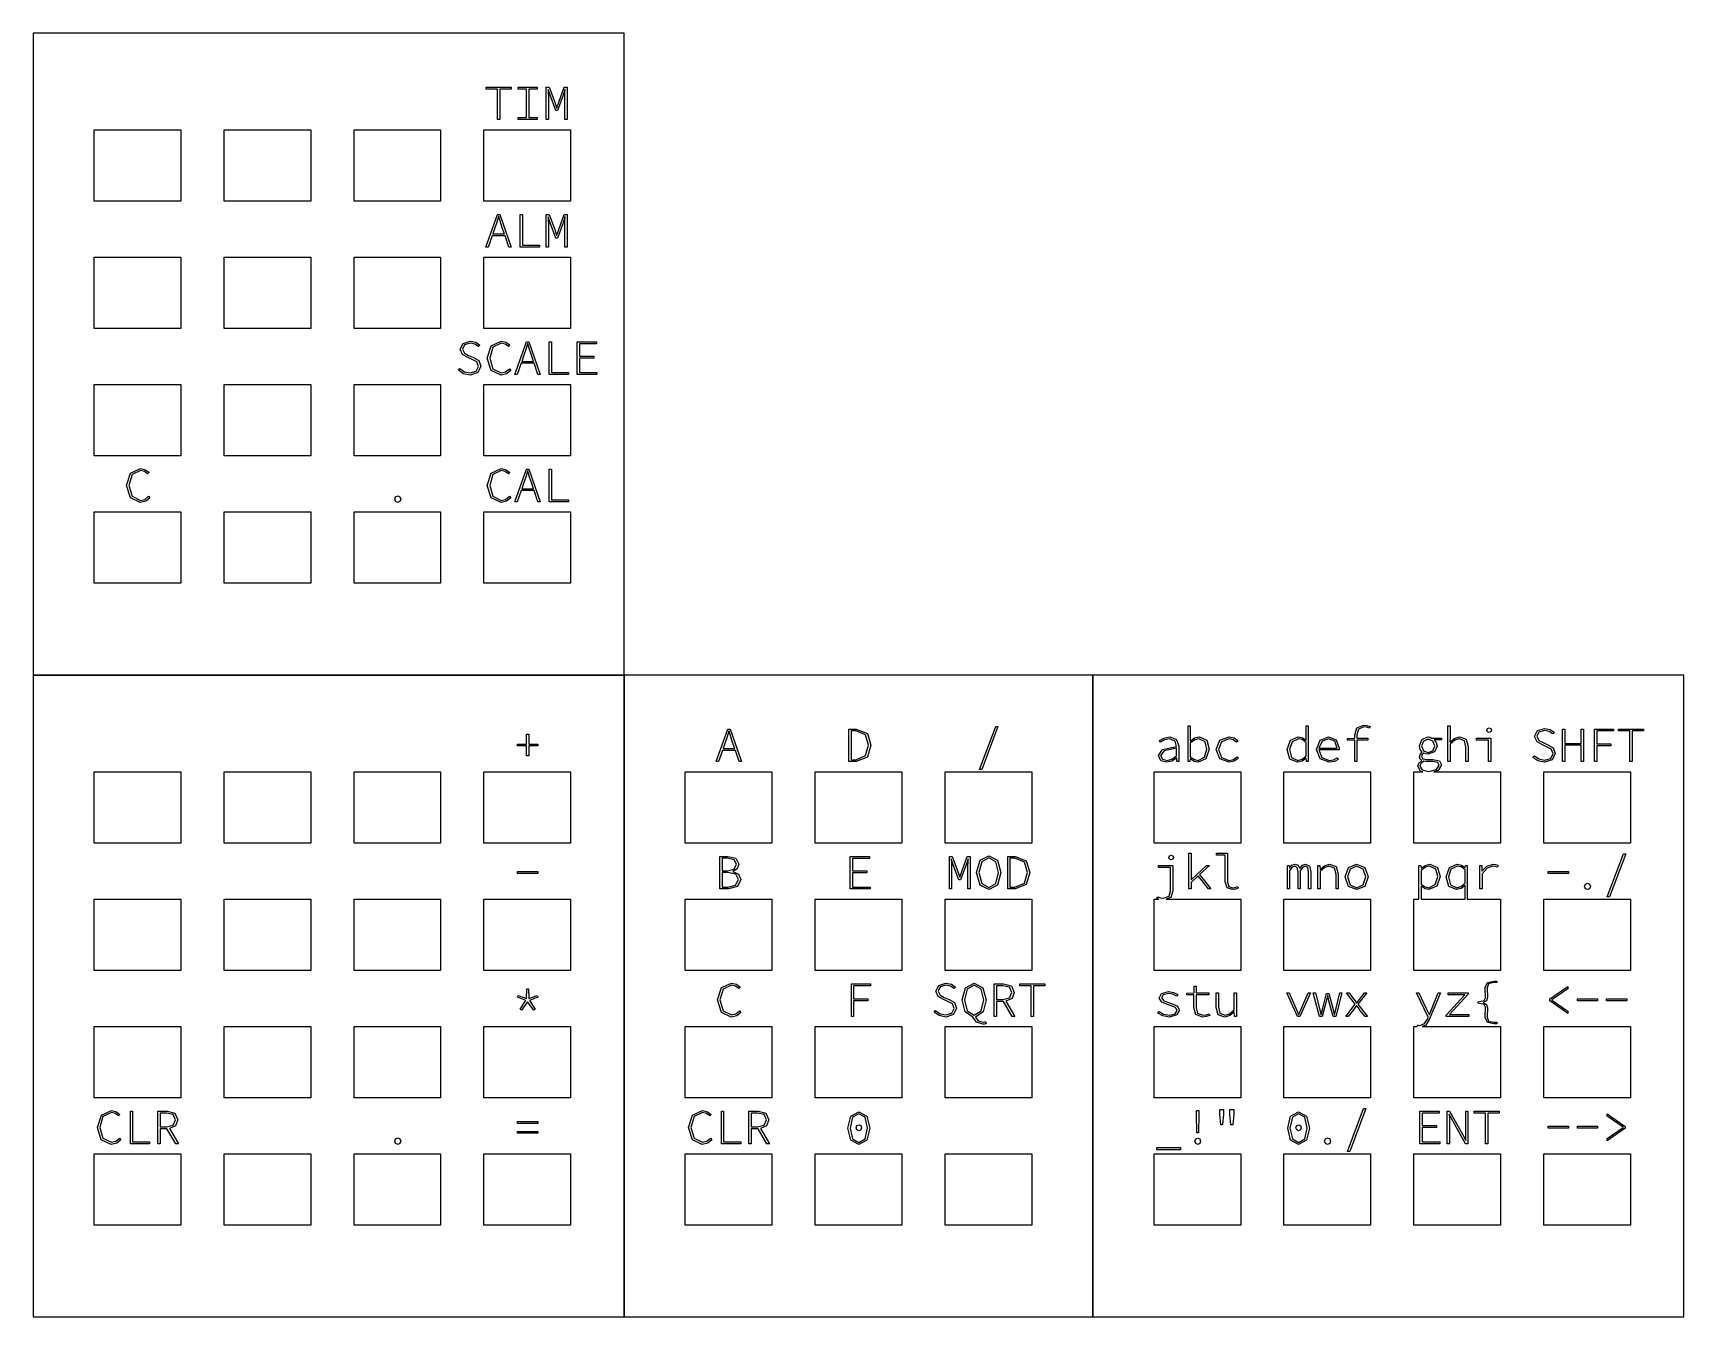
# Model space of a CAD drawing. Extents: x 0 to 162, y 0 to 126.
import ezdxf

# ---------------------------------------------------------------- set-up
doc = ezdxf.new("R2010")
doc.units = 0
doc.layers.get('0').update_dxf_attribs({"linetype": 'CONTINUOUS'})

msp = doc.modelspace()

# ---------------------------------------------------------------- linework, layer by layer
at = {"color": 7}
for points in [[(58, 125.999995), (0, 125.999995), (0, 62.999991), (58, 62.999991)], [(45.573101, 117.499996), (45.573101, 120.504996), (44.460099, 120.504996), (44.460099, 120.699994), (46.910101, 120.699994), (46.910101, 120.504996), (45.7971, 120.504996), (45.7971, 117.499996)], [(47.5957, 117.499996), (47.5957, 117.693996), (48.4217, 117.693996), (48.4217, 120.504996), (47.5957, 120.504996), (47.5957, 120.699994), (49.471699, 120.699994), (49.471699, 120.504996), (48.645699, 120.504996), (48.645699, 117.693996), (49.471699, 117.693996), (49.471699, 117.499996)], [(50.3663, 117.499996), (50.3663, 120.699994), (50.653299, 120.699994), (51.1873, 119.215996), (51.3773, 118.651994), (51.396297, 118.651994), (51.581299, 119.215996), (52.111299, 120.699994), (52.3983, 120.699994), (52.3983, 117.499996), (52.189301, 117.499996), (52.189301, 119.741996), (52.197609, 120.097495), (52.21329, 120.455995), (52.199305, 120.455995), (52.0143, 119.886995), (51.460299, 118.383995), (51.304301, 118.383995), (50.7453, 119.886995), (50.5513, 120.455995), (50.541298, 120.455995), (50.55961, 120.097495), (50.570289, 119.741996), (50.570299, 117.499996)], [(6, 109.499996), (6, 116.499995), (14.5, 116.499995), (14.5, 109.499996)], [(18.75, 109.499996), (18.75, 116.499995), (27.250001, 116.499995), (27.250001, 109.499996)], [(31.500001, 109.499996), (31.500001, 116.499995), (39.999999, 116.499995), (39.999999, 109.499996)], [(44.249999, 109.499996), (44.249999, 116.499995), (52.75, 116.499995), (52.75, 109.499996)], [(44.4451, 104.999995), (45.573101, 108.199995), (45.7971, 108.199995), (46.9251, 104.999995), (46.6861, 104.999995), (46.317101, 106.089996), (45.048099, 106.089996), (44.669099, 104.999995)], [(46.049099, 106.878997), (45.8646, 107.429195), (45.6951, 107.989995), (45.675098, 107.989995), (45.5032, 107.429195), (45.320101, 106.878997), (45.116099, 106.279996), (46.254101, 106.279996)], [(47.8047, 104.999995), (47.8047, 108.199995), (48.0187, 108.199995), (48.0187, 105.193995), (49.695701, 105.193995), (49.695701, 104.999995)], [(50.3663, 104.999995), (50.3663, 108.199995), (50.653299, 108.199995), (51.1873, 106.715995), (51.3773, 106.151996), (51.396297, 106.151996), (51.581299, 106.715995), (52.111299, 108.199995), (52.3983, 108.199995), (52.3983, 104.999995), (52.189301, 104.999995), (52.189301, 107.241994), (52.197609, 107.597494), (52.21329, 107.955996), (52.199305, 107.955996), (52.0143, 107.386997), (51.460299, 105.883994), (51.304301, 105.883994), (50.7453, 107.386997), (50.5513, 107.955996), (50.541298, 107.955996), (50.55961, 107.597494), (50.570289, 107.241994), (50.570299, 104.999995)], [(6, 96.999995), (6, 103.999997), (14.5, 103.999997), (14.5, 96.999995)], [(18.75, 96.999995), (18.75, 103.999997), (27.250001, 103.999997), (27.250001, 96.999995)], [(31.500001, 96.999995), (31.500001, 103.999997), (39.999999, 103.999997), (39.999999, 96.999995)], [(44.249999, 96.999995), (44.249999, 103.999997), (52.75, 103.999997), (52.75, 96.999995)], [(42.228101, 92.570698), (41.7474, 92.916984), (41.8934, 93.072983), (42.330301, 92.75789), (42.880399, 92.639992), (43.4984, 92.818983), (43.726399, 93.282982), (43.540299, 93.716185), (43.0984, 93.956003), (42.6124, 94.174999), (42.153901, 94.441408), (41.9174, 94.973987), (42.1963, 95.542596), (42.894401, 95.763996), (43.4409, 95.649895), (43.8374, 95.378985), (43.706399, 95.227987), (43.353699, 95.468496), (42.894401, 95.558994), (42.348401, 95.403089), (42.141399, 94.983989), (42.3481, 94.575895), (42.744401, 94.364996), (43.2254, 94.151001), (43.7314, 93.848582), (43.9494, 93.297984), (43.6572, 92.682087), (42.880399, 92.435998)], [(44.9531, 92.887483), (44.577101, 94.107001), (44.956701, 95.317205), (45.9521, 95.763996), (46.441199, 95.646495), (46.784099, 95.378985), (46.6471, 95.232988), (46.3453, 95.469094), (45.9521, 95.558994), (45.1167, 95.167504), (44.810101, 94.107001), (45.114901, 93.038984), (45.938099, 92.639992), (46.373201, 92.738391), (46.740101, 93.033983), (46.871099, 92.892987), (46.460799, 92.558686), (45.923099, 92.435998)], [(47.293699, 92.500001), (48.4217, 95.699996), (48.645699, 95.699996), (49.7737, 92.500001), (49.534699, 92.500001), (49.1657, 93.590005), (47.896701, 93.590005), (47.517701, 92.500001)], [(50.653299, 92.500001), (50.653299, 95.699996), (50.867299, 95.699996), (50.867299, 92.693994), (52.5443, 92.693994), (52.5443, 92.500001)], [(53.3899, 92.500001), (53.3899, 95.699996), (55.285899, 95.699996), (55.285899, 95.504996), (53.613899, 95.504996), (53.613899, 94.293982), (55.022901, 94.293982), (55.022901, 94.099989), (53.613899, 94.099989), (53.613899, 92.693994), (55.3339, 92.693994), (55.3339, 92.500001)], [(48.897699, 94.378992), (48.7132, 94.929194), (48.543699, 95.489994), (48.523697, 95.489994), (48.3518, 94.929194), (48.1687, 94.378992), (47.964701, 93.780002), (49.102701, 93.780002)], [(6, 84.500006), (6, 91.500008), (14.5, 91.500008), (14.5, 84.500006)], [(18.75, 84.500006), (18.75, 91.500008), (27.250001, 91.500008), (27.250001, 84.500006)], [(31.500001, 84.500006), (31.500001, 91.500008), (39.999999, 91.500008), (39.999999, 84.500006)], [(44.249999, 84.500006), (44.249999, 91.500008), (52.75, 91.500008), (52.75, 84.500006)], [(9.5517, 80.387482), (9.17569, 81.606999), (9.55531, 82.817204), (10.5507, 83.264005), (11.0398, 83.146504), (11.3827, 82.878984), (11.2457, 82.732987), (10.9439, 82.969101), (10.5507, 83.059006), (9.71532, 82.667502), (9.40869, 81.606999), (9.71356, 80.538982), (10.5367, 80.139991), (10.9718, 80.238389), (11.3387, 80.534008), (11.4697, 80.392985), (11.0594, 80.058684), (10.5217, 79.935997)], [(44.9531, 80.387482), (44.577101, 81.606999), (44.956701, 82.817204), (45.9521, 83.264005), (46.441199, 83.146504), (46.784099, 82.878984), (46.6471, 82.732987), (46.3453, 82.969101), (45.9521, 83.059006), (45.1167, 82.667502), (44.810101, 81.606999), (45.114901, 80.538982), (45.938099, 80.139991), (46.373201, 80.238389), (46.740101, 80.534008), (46.871099, 80.392985), (46.460799, 80.058684), (45.923099, 79.935997)], [(47.293699, 80), (48.4217, 83.200003), (48.645699, 83.200003), (49.7737, 80), (49.534699, 80), (49.1657, 81.090004), (47.896701, 81.090004), (47.517701, 80)], [(48.897699, 81.878991), (48.7132, 82.429192), (48.543699, 82.990003), (48.523697, 82.990003), (48.3518, 82.429192), (48.1687, 81.878991), (47.964701, 81.280001), (49.102701, 81.280001)], [(50.653299, 80), (50.653299, 83.200003), (50.867299, 83.200003), (50.867299, 80.193992), (52.5443, 80.193992), (52.5443, 80)], [(35.581101, 80.018891), (35.4917, 80.250983), (35.581101, 80.485907), (35.7837, 80.567002), (35.986299, 80.485907), (36.075699, 80.250983), (35.986299, 80.018891), (35.7837, 79.935997)], [(6, 72.000005), (6, 79.000007), (14.5, 79.000007), (14.5, 72.000005)], [(18.75, 72.000005), (18.75, 79.000007), (27.250001, 79.000007), (27.250001, 72.000005)], [(31.500001, 72.000005), (31.500001, 79.000007), (39.999999, 79.000007), (39.999999, 72.000005)], [(44.249999, 72.000005), (44.249999, 79.000007), (52.75, 79.000007), (52.75, 72.000005)], [(58, 62.999991), (0, 62.999991), (0, -0.000012), (58, -0.000012)], [(104.000001, 62.999991), (58, 62.999991), (58, -0.000012), (104.000001, -0.000012)], [(162.000001, 62.999991), (104.000001, 62.999991), (104.000001, -0.000012), (162.000001, -0.000012)], [(48.431699, 55.057991), (48.431699, 56.035991), (47.536701, 56.035991), (47.536701, 56.21999), (48.431699, 56.21999), (48.431699, 57.196991), (48.6357, 57.196991), (48.6357, 56.21999), (49.529701, 56.21999), (49.529701, 56.035991), (48.6357, 56.035991), (48.6357, 55.057991)], [(67.043692, 54.499992), (68.1717, 57.69999), (68.395702, 57.69999), (69.5237, 54.499992), (69.284702, 54.499992), (68.915701, 55.589991), (67.646701, 55.589991), (67.26768, 54.499992)], [(68.647702, 56.378992), (68.4632, 56.929193), (68.2937, 57.48999), (68.273697, 57.48999), (68.1018, 56.929193), (67.91869, 56.378992), (67.714691, 55.779991), (68.852701, 55.779991)], [(80.0417, 54.499992), (80.0417, 57.69999), (80.775702, 57.69999), (81.868402, 57.268193), (82.2247, 56.111993), (81.869002, 54.941891), (80.780702, 54.499992)], [(81.6967, 55.087391), (81.9917, 56.111993), (81.6967, 57.12219), (80.756702, 57.509993), (80.265701, 57.509993), (80.265701, 54.688992), (80.756702, 54.688992)], [(92.879701, 53.725991), (94.468701, 57.95599), (94.687701, 57.95599), (93.097701, 53.725991)], [(110.673311, 54.591991), (110.424061, 55.086992), (110.844561, 55.693692), (112.213061, 55.989991), (112.063931, 56.51259), (111.518051, 56.741992), (111.017061, 56.633092), (110.633061, 56.419992), (110.536061, 56.583991), (110.953191, 56.807892), (111.542051, 56.931992), (112.219681, 56.666692), (112.427061, 56.018992), (112.427061, 54.499992), (112.247061, 54.499992), (112.222061, 54.848991), (112.21306, 54.848991), (111.751561, 54.560391), (111.236051, 54.435992)], [(113.938931, 54.523591), (113.549701, 54.75899), (113.539692, 54.75899), (113.515691, 54.499992), (113.335691, 54.499992), (113.335691, 58.01999), (113.554691, 58.01999), (113.554691, 57.022993), (113.539692, 56.517991), (113.963821, 56.817991), (114.424701, 56.931992), (115.168501, 56.602893), (115.416701, 55.717991), (115.089601, 54.773191), (114.332701, 54.435992)], [(114.943101, 54.929191), (115.187701, 55.717991), (115.004001, 56.450091), (114.390701, 56.741992), (113.990691, 56.63519), (113.554691, 56.30499), (113.554691, 54.977991), (113.967561, 54.706193), (114.322701, 54.624992)], [(116.456801, 54.760692), (116.096301, 55.677991), (116.470801, 56.604991), (117.370301, 56.931992), (117.863901, 56.822992), (118.211301, 56.572992), (118.085301, 56.423992), (117.762901, 56.653891), (117.375301, 56.741992), (116.617101, 56.44659), (116.325301, 55.677991), (116.612701, 54.916693), (117.370301, 54.624992), (117.804401, 54.72189), (118.158301, 54.967993), (118.269301, 54.813992), (117.862401, 54.539492), (117.360301, 54.435992)], [(123.337701, 54.755493), (123.052101, 55.677991), (123.384401, 56.594093), (124.151101, 56.931992), (124.559901, 56.844492), (124.929101, 56.597993), (124.914102, 57.069991), (124.914101, 58.01999), (125.133101, 58.01999), (125.133101, 54.499992), (124.948101, 54.499992), (124.924101, 54.84399), (124.9141, 54.84399), (124.544301, 54.557891), (124.083101, 54.435992)], [(124.518301, 54.739192), (124.914101, 55.061991), (124.914101, 56.38899), (124.532801, 56.660392), (124.165101, 56.741992), (123.538901, 56.435692), (123.281101, 55.677991), (123.501601, 54.914891), (124.112101, 54.624992)], [(126.313101, 54.764192), (125.949701, 55.675991), (126.310401, 56.596892), (127.116701, 56.931992), (127.877701, 56.638191), (128.161701, 55.826992), (128.160405, 55.739092), (128.151702, 55.651991), (126.172701, 55.651991), (126.461801, 54.910991), (127.198701, 54.619991), (127.622201, 54.691191), (127.976701, 54.877992), (128.064701, 54.708992), (127.694901, 54.52109), (127.179701, 54.435992)], [(127.724501, 56.513892), (127.120701, 56.746993), (126.499701, 56.500692), (126.172701, 55.826992), (127.952701, 55.826992)], [(129.687301, 54.499992), (129.687301, 56.618993), (128.983301, 56.618993), (128.983301, 56.783992), (129.687301, 56.803995), (129.687301, 57.101992), (129.903801, 57.826191), (130.558302, 58.083991), (130.8754, 58.055093), (131.214302, 57.942991), (131.146301, 57.769991), (130.859302, 57.873091), (130.572301, 57.898994), (130.048201, 57.682192), (129.892301, 57.121992), (129.892301, 56.803992), (130.976301, 56.803992), (130.976301, 56.618993), (129.892301, 56.618993), (129.892301, 54.499992)], [(135.500002, 46.499992), (135.500002, 53.499992), (136.378902, 53.499992), (136.1562, 53.550892), (135.8851, 54.048992), (135.9872, 54.339091), (136.279102, 54.602992), (136.279102, 54.621989), (136.1137, 54.753992), (136.0361, 54.984992), (136.107702, 55.209692), (136.318101, 55.420991), (136.318101, 55.440994), (136.122402, 55.692991), (136.040101, 56.07099), (136.296702, 56.690091), (136.911101, 56.931992), (137.0838, 56.908497), (137.231101, 56.803992), (138.204101, 56.803992), (138.204101, 56.623991), (137.4941, 56.623991), (137.687301, 56.369091), (137.7711, 56.030991), (137.5196, 55.450992), (136.911101, 55.22499), (136.6896, 55.251105), (136.468101, 55.331991), (136.303102, 55.188592), (136.240102, 55.015991), (136.387702, 54.779392), (136.779101, 54.703991), (137.358101, 54.703991), (138.005902, 54.580992), (138.209102, 54.172991), (137.873901, 53.614392), (137.4628, 53.499992), (144, 53.499992), (144, 46.499992)], [(138.835701, 54.499992), (138.835701, 58.01999), (139.0547, 58.01999), (139.0547, 57.022993), (139.039698, 56.404992), (139.480401, 56.783593), (139.982702, 56.931992), (140.616501, 56.697092), (140.823701, 55.979992), (140.823701, 54.499992), (140.6047, 54.499992), (140.6047, 55.949991), (140.449901, 56.542192), (139.9487, 56.736992), (139.5036, 56.605192), (139.0547, 56.201991), (139.0547, 54.499992)], [(142.8173, 54.499992), (142.8173, 56.618993), (141.645301, 56.618993), (141.645301, 56.803992), (143.0313, 56.803992), (143.0313, 54.499992)], [(142.709101, 57.424591), (142.642302, 57.59399), (142.709101, 57.763892), (142.870301, 57.82799), (143.033901, 57.763892), (143.099301, 57.59399), (143.033901, 57.424591), (142.870301, 57.36099)], [(147.652401, 54.570692), (147.171701, 54.916992), (147.317701, 55.072993), (147.754602, 54.757892), (148.3047, 54.639991), (148.9227, 54.818993), (149.1507, 55.282992), (148.9646, 55.716192), (148.522701, 55.955992), (148.036701, 56.174993), (147.578202, 56.441391), (147.341701, 56.973992), (147.620601, 57.542592), (148.318702, 57.76399), (148.865201, 57.649891), (149.2617, 57.378992), (149.1307, 57.227992), (148.778, 57.46849), (148.318702, 57.558991), (147.772702, 57.403091), (147.5657, 56.983991), (147.7724, 56.575892), (148.168701, 56.364993), (148.649701, 56.150992), (149.1557, 55.848592), (149.373701, 55.297992), (149.081501, 54.682092), (148.3047, 54.435992)], [(150.083401, 54.499992), (150.083401, 57.69999), (150.3074, 57.69999), (150.3074, 56.293992), (151.911402, 56.293992), (151.911402, 57.69999), (152.135401, 57.69999), (152.135401, 54.499992), (151.911402, 54.499992), (151.911402, 56.099991), (150.3074, 56.099991), (150.3074, 54.499992)], [(153.229, 54.499992), (153.229, 57.69999), (155.100001, 57.69999), (155.100001, 57.504992), (153.447001, 57.504992), (153.447001, 56.229992), (154.838, 56.229992), (154.838, 56.035991), (153.447001, 56.035991), (153.447001, 54.499992)], [(156.6946, 54.499992), (156.6946, 57.504992), (155.581601, 57.504992), (155.581601, 57.69999), (158.031601, 57.69999), (158.031601, 57.504992), (156.918602, 57.504992), (156.918602, 54.499992)], [(111.730801, 54.729992), (112.213061, 55.052993), (112.213061, 55.81799), (110.983311, 55.559892), (110.643051, 55.096993), (110.840061, 54.729891), (111.274061, 54.619991)], [(137.369301, 55.573492), (137.562101, 56.035991), (137.369301, 56.502491), (136.911101, 56.686991), (136.450102, 56.502491), (136.259102, 56.035991), (136.450102, 55.573492), (136.911101, 55.395991)], [(6, 46.499992), (6, 53.499992), (14.5, 53.499992), (14.5, 46.499992)], [(18.75, 46.499992), (18.75, 53.499992), (27.250001, 53.499992), (27.250001, 46.499992)], [(31.500001, 46.499992), (31.500001, 53.499992), (39.999999, 53.499992), (39.999999, 46.499992)], [(44.249999, 46.499992), (44.249999, 53.499992), (52.75, 53.499992), (52.75, 46.499992)], [(64.000002, 46.499992), (64.000002, 53.499992), (72.500001, 53.499992), (72.500001, 46.499992)], [(76.75, 46.499992), (76.75, 53.499992), (85.250001, 53.499992), (85.250001, 46.499992)], [(89.500001, 46.499992), (89.500001, 53.499992), (98.000001, 53.499992), (98.000001, 46.499992)], [(110.000001, 46.499992), (110.000001, 53.499992), (118.500001, 53.499992), (118.500001, 46.499992)], [(122.750001, 46.499992), (122.750001, 53.499992), (131.250002, 53.499992), (131.250002, 46.499992)], [(137.712802, 53.732592), (137.9851, 54.147991), (137.834402, 54.424091), (137.377101, 54.499992), (136.823101, 54.499992), (136.6418, 54.508697), (136.468101, 54.542992), (136.1728, 54.301391), (136.089102, 54.043991), (136.305401, 53.68439), (136.959102, 53.539991)], [(148.25, 46.499992), (148.25, 53.499992), (156.750001, 53.499992), (156.750001, 46.499992)], [(113.422681, 41.999991), (113.422681, 45.519992), (113.641691, 45.519992), (113.641691, 42.915992), (113.661701, 42.915992), (115.158701, 44.30399), (115.425701, 44.30399), (114.468701, 43.410993), (115.581701, 41.999991), (115.333701, 41.999991), (114.317701, 43.280992), (113.641691, 42.65199), (113.641691, 41.999991)], [(117.170601, 42.119392), (116.991301, 42.703992), (116.991301, 45.334992), (116.126301, 45.334992), (116.126301, 45.519992), (117.205301, 45.519992), (117.205301, 42.674991), (117.334101, 42.260092), (117.710301, 42.124991), (117.939201, 42.155592), (118.197301, 42.252991), (118.265301, 42.08099), (117.987901, 41.979592), (117.681301, 41.935991)], [(154.478302, 41.225992), (156.0673, 45.455992), (156.286301, 45.455992), (154.6963, 41.225992)], [(67.384692, 41.999991), (67.384692, 45.199991), (68.186702, 45.199991), (68.956402, 45.011693), (69.241702, 44.422992), (69.0993, 43.984091), (68.672702, 43.722992), (68.672702, 43.703995), (69.233301, 43.458192), (69.4407, 42.931991), (69.116702, 42.234592), (68.249702, 41.999991)], [(68.8042, 43.951192), (69.0177, 44.426993), (68.791, 44.875893), (68.122702, 45.014992), (67.607701, 45.014992), (67.607701, 43.791993), (68.098702, 43.791993)], [(80.1927, 41.999991), (80.1927, 45.199991), (82.088702, 45.199991), (82.088702, 45.004991), (80.416702, 45.004991), (80.416702, 43.793993), (81.8257, 43.793993), (81.8257, 43.599992), (80.416702, 43.599992), (80.416702, 42.193991), (82.1367, 42.193991), (82.1367, 41.999991)], [(89.919101, 41.999991), (89.919101, 45.199991), (90.206101, 45.199991), (90.740101, 43.715991), (90.930101, 43.151992), (90.949101, 43.151992), (91.134101, 43.715991), (91.664101, 45.199991), (91.951101, 45.199991), (91.951101, 41.999991), (91.742101, 41.999991), (91.742101, 44.241991), (91.7503, 44.59749), (91.766102, 44.955993), (91.752102, 44.955993), (91.567101, 44.386993), (91.013101, 42.88399), (90.857101, 42.88399), (90.298101, 44.386993), (90.104101, 44.955993), (90.0941, 44.955993), (90.112302, 44.59749), (90.123101, 44.241991), (90.123101, 41.999991)], [(92.923201, 42.391892), (92.587701, 43.611991), (92.923201, 44.817891), (93.783701, 45.263991), (94.644201, 44.817891), (94.979701, 43.611991), (94.644201, 42.391892), (93.783701, 41.935991)], [(94.479901, 42.541492), (94.745701, 43.611991), (94.479901, 44.668092), (93.783701, 45.058992), (93.086901, 44.668092), (92.820701, 43.611991), (93.086901, 42.541492), (93.783701, 42.139993)], [(95.640301, 41.999991), (95.640301, 45.199991), (96.374301, 45.199991), (97.467101, 44.768191), (97.823301, 43.611991), (97.467701, 42.441893), (96.379301, 41.999991)], [(97.295301, 42.587392), (97.590301, 43.611991), (97.295301, 44.622192), (96.355301, 45.009991), (95.864301, 45.009991), (95.864301, 42.188991), (96.355301, 42.188991)], [(110.000001, 33.999991), (110.000001, 40.999993), (110.466801, 40.999993), (110.283071, 41.066991), (110.370061, 41.234991), (110.635941, 41.136592), (110.934051, 41.095992), (111.481431, 41.291992), (111.620061, 41.802993), (111.620061, 44.118991), (110.448061, 44.118991), (110.448061, 44.30399), (111.834061, 44.30399), (111.834061, 41.831991), (111.637681, 41.160492), (111.174181, 40.999993), (118.500001, 40.999993), (118.500001, 33.999991)], [(111.511811, 44.924592), (111.445051, 45.093991), (111.511811, 45.263891), (111.673071, 45.327991), (111.836691, 45.263891), (111.902051, 45.093991), (111.836691, 44.924592), (111.673071, 44.860991)], [(123.091101, 41.999991), (123.091101, 44.30399), (123.266101, 44.30399), (123.290101, 44.053991), (123.300102, 44.053991), (123.521801, 44.329991), (123.835101, 44.431991), (124.141301, 44.32839), (124.302101, 44.013991), (124.555901, 44.323091), (124.875101, 44.431991), (125.248401, 44.255093), (125.381101, 43.721992), (125.381101, 41.999991), (125.172101, 41.999991), (125.172101, 43.696991), (125.087401, 44.100891), (124.831101, 44.236993), (124.560801, 44.125391), (124.331101, 43.790993), (124.331101, 41.999991), (124.136101, 41.999991), (124.136101, 43.696991), (124.052201, 44.100891), (123.801101, 44.236993), (123.526901, 44.125391), (123.300101, 43.790993), (123.300101, 41.999991)], [(126.085701, 41.999991), (126.085701, 44.30399), (126.270701, 44.30399), (126.294701, 43.919993), (126.313701, 43.919993), (126.733401, 44.285491), (127.232701, 44.431991), (127.866501, 44.197091), (128.073701, 43.479991), (128.073701, 41.999991), (127.854701, 41.999991), (127.854701, 43.449992), (127.699901, 44.042191), (127.198701, 44.236993), (126.753601, 44.105191), (126.304701, 43.701992), (126.304701, 41.999991)], [(129.085901, 42.26069), (128.749301, 43.177993), (129.085901, 44.104992), (129.882301, 44.431991), (130.678301, 44.104992), (131.015301, 43.177993), (130.678301, 42.26069), (129.882301, 41.935991)], [(130.531201, 42.416691), (130.786301, 43.177993), (130.531201, 43.946591), (129.882301, 44.241991), (129.233401, 43.946591), (128.978301, 43.177993), (129.233401, 42.416691), (129.882301, 42.124991)], [(135.500002, 33.999991), (135.500002, 40.999993), (135.987102, 40.999993), (135.987102, 44.30399), (136.172101, 44.30399), (136.196099, 44.032991), (136.206103, 44.032991), (136.615202, 44.317992), (137.076101, 44.431991), (137.8199, 44.102891), (138.0681, 43.217992), (137.739702, 42.273192), (136.974101, 41.935991), (136.592802, 42.022991), (136.2011, 42.268993), (136.2061, 41.794992), (136.2061, 40.999993), (140.512702, 40.999993), (140.512702, 41.883992), (140.527704, 42.348992), (140.1411, 42.056591), (139.681701, 41.935991), (138.936301, 42.255491), (138.650702, 43.177993), (138.983101, 44.094091), (139.749702, 44.431991), (140.157301, 44.345091), (140.5177, 44.102992), (140.527701, 44.102992), (140.551699, 44.30399), (140.7317, 44.30399), (140.7317, 40.999993), (144, 40.999993), (144, 33.999991)], [(137.593202, 42.429193), (137.839101, 43.217992), (137.655401, 43.950092), (137.042102, 44.241991), (136.642102, 44.135192), (136.2061, 43.804992), (136.2061, 42.466991), (136.617702, 42.203691), (136.9641, 42.124991)], [(140.116901, 42.239193), (140.512702, 42.561992), (140.512702, 43.888992), (140.1314, 44.160391), (139.763701, 44.241991), (139.137602, 43.93569), (138.879702, 43.177993), (139.1002, 42.414892), (139.7107, 42.124991)], [(141.966302, 41.999991), (141.966302, 44.30399), (142.151301, 44.30399), (142.175299, 43.791993), (142.185303, 43.791993), (142.654102, 44.252992), (143.2833, 44.431991), (143.520602, 44.4122), (143.7503, 44.333992), (143.692301, 44.142992), (143.476401, 44.207492), (143.249301, 44.226991), (142.6918, 44.058492), (142.1853, 43.484991), (142.1853, 41.999991)], [(47.536701, 43.535992), (47.536701, 43.719992), (49.529701, 43.719992), (49.529701, 43.535992)], [(68.942701, 42.364891), (69.216701, 42.931991), (68.9483, 43.442991), (68.1917, 43.611991), (67.607701, 43.611991), (67.607701, 42.183993), (68.1917, 42.183993)], [(148.688102, 43.535992), (148.688102, 43.719992), (150.6811, 43.719992), (150.6811, 43.535992)], [(152.3311, 42.018893), (152.2417, 42.250991), (152.3311, 42.485893), (152.533702, 42.566993), (152.736301, 42.485893), (152.825701, 42.250991), (152.736301, 42.018893), (152.533702, 41.935991)], [(6, 33.999991), (6, 40.999993), (14.5, 40.999993), (14.5, 33.999991)], [(18.75, 33.999991), (18.75, 40.999993), (27.250001, 40.999993), (27.250001, 33.999991)], [(31.500001, 33.999991), (31.500001, 40.999993), (39.999999, 40.999993), (39.999999, 33.999991)], [(44.249999, 33.999991), (44.249999, 40.999993), (52.75, 40.999993), (52.75, 33.999991)], [(64.000002, 33.999991), (64.000002, 40.999993), (72.500001, 40.999993), (72.500001, 33.999991)], [(76.75, 33.999991), (76.75, 40.999993), (85.250001, 40.999993), (85.250001, 33.999991)], [(89.500001, 33.999991), (89.500001, 40.999993), (98.000001, 40.999993), (98.000001, 33.999991)], [(122.750001, 33.999991), (122.750001, 40.999993), (131.250002, 40.999993), (131.250002, 33.999991)], [(148.25, 33.999991), (148.25, 40.999993), (156.750001, 40.999993), (156.750001, 33.999991)], [(67.551702, 29.88748), (67.175692, 31.106997), (67.555311, 32.317201), (68.5507, 32.763993), (69.039801, 32.646491), (69.382701, 32.378982), (69.2457, 32.232984), (68.9439, 32.469091), (68.5507, 32.558991), (67.715321, 32.1675), (67.408692, 31.106997), (67.713561, 30.03898), (68.536701, 29.639988), (68.9718, 29.738387), (69.338701, 30.033979), (69.469701, 29.892983), (69.059401, 29.558682), (68.521702, 29.435995)], [(80.304701, 29.499997), (80.304701, 32.699993), (82.175702, 32.699993), (82.175702, 32.504992), (80.522702, 32.504992), (80.522702, 31.230002), (81.913701, 31.230002), (81.913701, 31.035983), (80.522702, 31.035983), (80.522702, 29.499997)], [(88.9024, 29.570694), (88.421699, 29.916981), (88.567702, 30.072979), (89.0046, 29.757887), (89.554701, 29.639988), (90.172701, 29.818979), (90.400701, 30.282979), (90.214601, 30.716181), (89.772701, 30.955999), (89.286702, 31.174995), (88.8282, 31.441404), (88.591702, 31.973984), (88.8706, 32.542592), (89.568701, 32.763993), (90.115201, 32.649891), (90.511701, 32.378982), (90.380701, 32.227984), (90.028001, 32.468493), (89.568701, 32.558991), (89.022701, 32.403085), (88.815701, 31.983985), (89.022402, 31.575892), (89.4187, 31.364992), (89.899701, 31.150997), (90.405701, 30.848579), (90.623701, 30.297981), (90.331501, 29.682084), (89.554701, 29.435995)], [(92.578001, 28.934001), (92.233401, 29.435995), (91.468901, 29.943704), (91.178401, 31.106997), (91.504501, 32.315693), (92.359401, 32.763993), (93.209901, 32.315693), (93.535401, 31.106997), (93.244901, 29.939999), (92.480401, 29.435995), (92.752901, 29.070393), (93.244401, 28.940986), (93.373001, 28.951569), (93.472401, 28.980991), (93.516401, 28.774986), (93.367201, 28.742601), (93.214401, 28.732018)], [(93.052601, 30.033397), (93.312401, 31.106997), (93.052601, 32.170596), (92.359401, 32.568992), (91.664201, 32.170596), (91.406401, 31.106997), (91.664201, 30.033397), (92.359401, 29.624987)], [(94.318001, 29.499997), (94.318001, 32.699993), (95.232001, 32.699993), (95.998401, 32.506593), (96.287001, 31.855001), (96.064001, 31.254688), (95.466001, 30.986003), (96.350001, 29.499997), (96.088001, 29.499997), (95.222001, 30.97198), (94.542001, 30.97198), (94.542001, 29.499997)], [(95.829901, 31.328903), (96.059001, 31.855001), (95.829901, 32.362498), (95.174001, 32.509993), (94.542001, 32.509993), (94.542001, 31.155998), (95.174001, 31.155998)], [(97.944601, 29.499997), (97.944601, 32.504992), (96.831601, 32.504992), (96.831601, 32.699993), (99.281601, 32.699993), (99.281601, 32.504992), (98.168601, 32.504992), (98.168601, 29.499997)], [(143.376301, 28.778002), (142.7046, 28.906378), (142.4813, 29.396995), (142.5253, 30.392993), (142.389101, 30.658899), (141.8013, 30.779999), (141.8013, 30.934992), (142.389101, 31.056991), (142.5253, 31.325993), (142.4813, 32.330986), (142.7046, 32.826492), (143.376301, 32.95599), (143.628301, 32.95599), (143.628301, 32.80999), (143.3473, 32.80999), (142.8081, 32.690692), (142.681301, 32.311989), (142.7153, 31.373988), (142.628702, 31.036089), (142.301301, 30.866994), (142.301301, 30.847944), (142.628702, 30.679192), (142.7153, 30.343992), (142.681301, 29.415992), (142.8081, 29.041395), (143.3473, 28.923999), (143.628301, 28.923999), (143.628301, 28.778002)], [(148.824101, 31.013996), (148.824101, 31.208994), (150.5991, 32.443992), (150.5991, 32.209992), (149.0331, 31.120994), (149.0331, 31.101944), (150.5991, 30.012998), (150.5991, 29.779)], [(48.533701, 30.932981), (47.9357, 30.111979), (47.794701, 30.214002), (48.3587, 31.044979), (47.541699, 31.389995), (47.5957, 31.535993), (48.426701, 31.240003), (48.455699, 32.187979), (48.6117, 32.187979), (48.640701, 31.240003), (49.471699, 31.535993), (49.525701, 31.389995), (48.708699, 31.044979), (49.272701, 30.214002), (49.131699, 30.111979)], [(110.877061, 29.546379), (110.380071, 29.809004), (110.502061, 29.967992), (110.933691, 29.713701), (111.537061, 29.619986), (112.081941, 29.761088), (112.266051, 30.092003), (112.104931, 30.384182), (111.430051, 30.639002), (110.773681, 30.898585), (110.511061, 31.299984), (110.732941, 31.746098), (111.425061, 31.931994), (111.905181, 31.850079), (112.320051, 31.64299), (112.203061, 31.484002), (111.853561, 31.675084), (111.420061, 31.746998), (110.882551, 31.6146), (110.735061, 31.314986), (110.948181, 31.025188), (111.522061, 30.817993), (112.279821, 30.519596), (112.490051, 30.102004), (112.238431, 29.634697), (111.527051, 29.435995)], [(116.301401, 29.666579), (116.096301, 30.365979), (116.096301, 31.803989), (116.310301, 31.803989), (116.310301, 30.395003), (116.465601, 29.819402), (116.967301, 29.629987), (117.417701, 29.75659), (117.861301, 30.153994), (117.861301, 31.803989), (118.075301, 31.803989), (118.075301, 29.499997), (117.895301, 29.499997), (117.871301, 29.942989), (117.851301, 29.942989), (117.438101, 29.579187), (116.933301, 29.435995)], [(124.078101, 29.499997), (123.028101, 31.803989), (123.252101, 31.803989), (123.893101, 30.359999), (124.046201, 30.022391), (124.185101, 29.69899), (124.204101, 29.69899), (124.486101, 30.359999), (125.133101, 31.803989), (125.342101, 31.803989), (124.306101, 29.499997)], [(126.231701, 29.499997), (125.628701, 31.803989), (125.856701, 31.803989), (126.307401, 30.000589), (126.372701, 29.69899), (126.391701, 29.69899), (126.547701, 30.305998), (126.921701, 31.746998), (127.159701, 31.746998), (127.534701, 30.312004), (127.689701, 29.69899), (127.709701, 29.69899), (127.854701, 30.312004), (128.224701, 31.803989), (128.438701, 31.803989), (127.845701, 29.499997), (127.568701, 29.499997), (127.198701, 30.898003), (127.123001, 31.221085), (127.043701, 31.548005), (127.023701, 31.548005), (126.951801, 31.228679), (126.508701, 29.499997)], [(128.812301, 29.499997), (129.746301, 30.694988), (128.885301, 31.803989), (129.133301, 31.803989), (129.585301, 31.21799), (129.727901, 31.0254), (129.877301, 30.828999), (129.896301, 30.828999), (130.053601, 31.030189), (130.640302, 31.803989), (130.878302, 31.803989), (130.008301, 30.684987), (130.951301, 29.499997), (130.703301, 29.499997), (130.208301, 30.122985), (130.046601, 30.335102), (129.877301, 30.551002), (129.858301, 30.551002), (129.695301, 30.338383), (129.532301, 30.11899), (129.051301, 29.499997)], [(135.500002, 21.500003), (135.500002, 28.500005), (135.814501, 28.500005), (135.861102, 28.649997), (135.9657, 28.622983), (136.089102, 28.611077), (136.535702, 28.786284), (136.8181, 29.227), (136.9011, 29.430994), (135.768101, 31.803989), (135.9921, 31.803989), (136.6721, 30.337986), (136.8254, 30.016094), (136.993101, 29.682983), (137.013103, 29.682983), (137.152401, 30.014189), (137.2851, 30.337986), (137.893102, 31.803989), (138.102102, 31.803989), (137.003102, 29.183), (136.676702, 28.651981), (136.3013, 28.500005), (144, 28.500005), (144, 21.500003)], [(138.6757, 29.499997), (138.6757, 29.615991), (140.502701, 31.618992), (138.8697, 31.618992), (138.8697, 31.803989), (140.828702, 31.803989), (140.828702, 31.691991), (139.000701, 29.688989), (140.882701, 29.688989), (140.882701, 29.499997)], [(151.536702, 31.035983), (151.536702, 31.220001), (153.529702, 31.220001), (153.529702, 31.035983)], [(154.385301, 31.035983), (154.385301, 31.220001), (156.378301, 31.220001), (156.378301, 31.035983)], [(6, 21.500003), (6, 28.500005), (14.5, 28.500005), (14.5, 21.500003)], [(18.75, 21.500003), (18.75, 28.500005), (27.250001, 28.500005), (27.250001, 21.500003)], [(31.500001, 21.500003), (31.500001, 28.500005), (39.999999, 28.500005), (39.999999, 21.500003)], [(44.249999, 21.500003), (44.249999, 28.500005), (52.75, 28.500005), (52.75, 21.500003)], [(64.000002, 21.500003), (64.000002, 28.500005), (72.500001, 28.500005), (72.500001, 21.500003)], [(76.75, 21.500003), (76.75, 28.500005), (85.250001, 28.500005), (85.250001, 21.500003)], [(89.500001, 21.500003), (89.500001, 28.500005), (98.000001, 28.500005), (98.000001, 21.500003)], [(110.000001, 21.500003), (110.000001, 28.500005), (118.500001, 28.500005), (118.500001, 21.500003)], [(122.750001, 21.500003), (122.750001, 28.500005), (131.250002, 28.500005), (131.250002, 21.500003)], [(148.25, 21.500003), (148.25, 28.500005), (156.750001, 28.500005), (156.750001, 21.500003)], [(6.70306, 17.387478), (6.32706, 18.606996), (6.70668, 19.8172), (7.70206, 20.264002), (8.19118, 20.1465), (8.53406, 19.87898), (8.39706, 19.732983), (8.09531, 19.969097), (7.70206, 20.059003), (6.86668, 19.667499), (6.56006, 18.606996), (6.86493, 17.538979), (7.68806, 17.139987), (8.12318, 17.238385), (8.49005, 17.534004), (8.62106, 17.392982), (8.21082, 17.05868), (7.67307, 16.935993)], [(9.55469, 16.999996), (9.55469, 20.199999), (9.76869, 20.199999), (9.76869, 17.193988), (11.4457, 17.193988), (11.4457, 16.999996)], [(12.2423, 16.999996), (12.2423, 20.199999), (13.1563, 20.199999), (13.9227, 20.006589), (14.2113, 19.354999), (13.9883, 18.754686), (13.3903, 18.486002), (14.2743, 16.999996), (14.0123, 16.999996), (13.1463, 18.471979), (12.4663, 18.471979), (12.4663, 16.999996)], [(13.7542, 18.828902), (13.9833, 19.354999), (13.7542, 19.862497), (13.0983, 20.010002), (12.4663, 20.010002), (12.4663, 18.655997), (13.0983, 18.655997)], [(64.70306, 17.387478), (64.327061, 18.606996), (64.70668, 19.8172), (65.702061, 20.264002), (66.19118, 20.1465), (66.534062, 19.87898), (66.397061, 19.732983), (66.095311, 19.969097), (65.702061, 20.059003), (64.866681, 19.667499), (64.560061, 18.606996), (64.86493, 17.538979), (65.688062, 17.139987), (66.12318, 17.238385), (66.490051, 17.534004), (66.621062, 17.392982), (66.21082, 17.05868), (65.673071, 16.935993)], [(67.554692, 16.999996), (67.554692, 20.199999), (67.768692, 20.199999), (67.768692, 17.193988), (69.445701, 17.193988), (69.445701, 16.999996)], [(70.2423, 16.999996), (70.2423, 20.199999), (71.156301, 20.199999), (71.922701, 20.006589), (72.2113, 19.354999), (71.988302, 18.754686), (71.390301, 18.486002), (72.2743, 16.999996), (72.012302, 16.999996), (71.146302, 18.471979), (70.466302, 18.471979), (70.466302, 16.999996)], [(71.754201, 18.828902), (71.983301, 19.354999), (71.754201, 19.862497), (71.098302, 20.010002), (70.466302, 20.010002), (70.466302, 18.655997), (71.098302, 18.655997)], [(80.247702, 17.35459), (79.968701, 18.526986), (80.247702, 19.720389), (81.033702, 20.135996), (81.8197, 19.720389), (82.0987, 18.526986), (81.8197, 17.35459), (81.033702, 16.935993)], [(81.648501, 17.476987), (81.8847, 18.526986), (81.648501, 19.5945), (81.033702, 19.951), (80.4184, 19.5945), (80.182701, 18.526986), (80.4184, 17.476987), (81.033702, 17.119984)], [(114.205701, 18.062986), (114.181701, 19.917001), (114.181701, 20.264002), (114.385701, 20.264002), (114.385701, 19.917001), (114.361701, 18.062986)], [(116.539301, 18.855995), (116.442301, 19.91499), (116.442301, 20.34798), (116.811301, 20.34798), (116.811301, 19.91499), (116.714301, 18.855995)], [(117.550301, 18.855995), (117.453301, 19.91499), (117.453301, 20.34798), (117.822301, 20.34798), (117.822301, 19.91499), (117.725301, 18.855995)], [(123.399101, 17.35459), (123.120101, 18.526986), (123.399101, 19.720389), (124.185101, 20.135996), (124.971101, 19.720389), (125.250101, 18.526986), (124.971101, 17.35459), (124.185101, 16.935993)], [(124.799901, 17.476987), (125.036101, 18.526986), (124.799901, 19.5945), (124.185101, 19.951), (123.569801, 19.5945), (123.334101, 18.526986), (123.569801, 17.476987), (124.185101, 17.119984)], [(128.978301, 16.225984), (130.5673, 20.455983), (130.786301, 20.455983), (129.196301, 16.225984)], [(136.0941, 16.999996), (136.0941, 20.199999), (137.990101, 20.199999), (137.990101, 20.005001), (136.318101, 20.005001), (136.318101, 18.794003), (137.7271, 18.794003), (137.7271, 18.599984), (136.318101, 18.599984), (136.318101, 17.193988), (138.038102, 17.193988), (138.038102, 16.999996)], [(138.772702, 16.999996), (138.772702, 20.199999), (139.005702, 20.199999), (140.254702, 17.936991), (140.6007, 17.305987), (140.609696, 17.305987), (140.591815, 17.769484), (140.580689, 18.232981), (140.5807, 20.199999), (140.7947, 20.199999), (140.7947, 16.999996), (140.5617, 16.999996), (139.3117, 19.261998), (138.966702, 19.893003), (138.956701, 19.893003), (138.975407, 19.436994), (138.986699, 18.980984), (138.986702, 16.999996)], [(142.5203, 16.999996), (142.5203, 20.005001), (141.407301, 20.005001), (141.407301, 20.199999), (143.8573, 20.199999), (143.8573, 20.005001), (142.744301, 20.005001), (142.744301, 16.999996)], [(154.468301, 17.512997), (156.033301, 18.601995), (156.033301, 18.621045), (154.468301, 19.709991), (154.468301, 19.943988), (156.2423, 18.708993), (156.2423, 18.513995), (154.468301, 17.278999)], [(47.536701, 18.990985), (47.536701, 19.175982), (49.529701, 19.175982), (49.529701, 18.990985)], [(47.536701, 18.023986), (47.536701, 18.208004), (49.529701, 18.208004), (49.529701, 18.023986)], [(80.8492, 18.354583), (80.7667, 18.570986), (80.8492, 18.788182), (81.033702, 18.86298), (81.218201, 18.788182), (81.300701, 18.570986), (81.218201, 18.354583), (81.033702, 18.279997)], [(124.000601, 18.354583), (123.918101, 18.570986), (124.000601, 18.788182), (124.185101, 18.86298), (124.369601, 18.788182), (124.452101, 18.570986), (124.369601, 18.354583), (124.185101, 18.279997)], [(148.688102, 18.535982), (148.688102, 18.719999), (150.6811, 18.719999), (150.6811, 18.535982)], [(151.536702, 18.535982), (151.536702, 18.719999), (153.529702, 18.719999), (153.529702, 18.535982)], [(35.581101, 17.018887), (35.4917, 17.25098), (35.581101, 17.485903), (35.7837, 17.566998), (35.986299, 17.485903), (36.075699, 17.25098), (35.986299, 17.018887), (35.7837, 16.935993)], [(110.268051, 16.391983), (110.268051, 16.61598), (112.602051, 16.61598), (112.602051, 16.391983)], [(114.087901, 17.0164), (114.001701, 17.242989), (114.087901, 17.471192), (114.283701, 17.548001), (114.479401, 17.469684), (114.565701, 17.242989), (114.479401, 17.0164), (114.283701, 16.935993)], [(126.831101, 17.018887), (126.741701, 17.25098), (126.831101, 17.485903), (127.033701, 17.566998), (127.236301, 17.485903), (127.325701, 17.25098), (127.236301, 17.018887), (127.033701, 16.935993)], [(6, 9.000001), (6, 16.000003), (14.5, 16.000003), (14.5, 9.000001)], [(18.75, 9.000001), (18.75, 16.000003), (27.250001, 16.000003), (27.250001, 9.000001)], [(31.500001, 9.000001), (31.500001, 16.000003), (39.999999, 16.000003), (39.999999, 9.000001)], [(44.249999, 9.000001), (44.249999, 16.000003), (52.75, 16.000003), (52.75, 9.000001)], [(64.000002, 9.000001), (64.000002, 16.000003), (72.500001, 16.000003), (72.500001, 9.000001)], [(76.75, 9.000001), (76.75, 16.000003), (85.250001, 16.000003), (85.250001, 9.000001)], [(89.500001, 9.000001), (89.500001, 16.000003), (98.000001, 16.000003), (98.000001, 9.000001)], [(110.000001, 9.000001), (110.000001, 16.000003), (118.500001, 16.000003), (118.500001, 9.000001)], [(122.750001, 9.000001), (122.750001, 16.000003), (131.250002, 16.000003), (131.250002, 9.000001)], [(135.500002, 9.000001), (135.500002, 16.000003), (144, 16.000003), (144, 9.000001)], [(148.25, 9.000001), (148.25, 16.000003), (156.750001, 16.000003), (156.750001, 9.000001)]]:
    msp.add_lwpolyline(points, close=True, dxfattribs=at)
for points in [[(113.923691, 31.803989), (113.952701, 32.478991), (114.132701, 32.478991), (114.132701, 31.803989), (115.377701, 31.803989), (115.377701, 31.618992), (114.132701, 31.618992), (114.132701, 30.341002), (114.262701, 29.815381), (114.779701, 29.624987), (115.116801, 29.656102), (115.406701, 29.745002), (115.464701, 29.580986), (115.112901, 29.475894), (114.750701, 29.435995), (114.095801, 29.691)], [(114.095801, 29.691), (113.918691, 30.359999), (113.918691, 31.618992), (113.213681, 31.618992), (113.213681, 31.783987), (113.923691, 31.804095)]]:
    msp.add_lwpolyline(points, dxfattribs=at)

doc.saveas('drawing.dxf')
